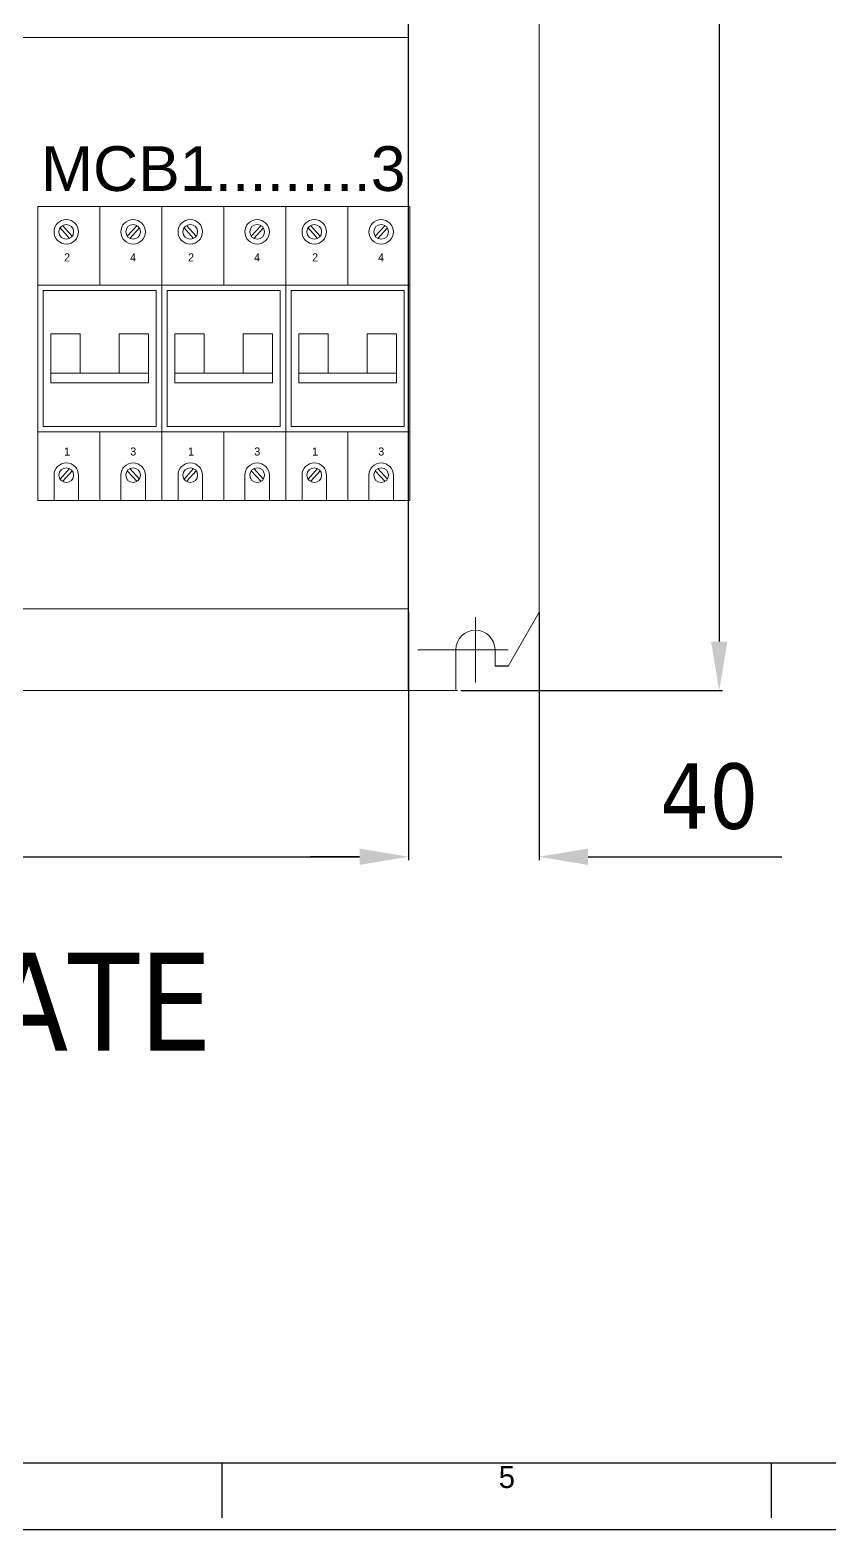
# Model space of a CAD drawing. Extents: x 867151 to 1787449, y -2071112 to -1028603.
# Drawn here: x 871446 to 871690.9, y -1033017.3 to -1032558.1 of the extents above; entities that cross this region are included whole.
import ezdxf
from ezdxf.enums import TextEntityAlignment as Align

# ---------------------------------------------------------------- set-up
doc = ezdxf.new("R2010")
doc.units = 0
doc.header["$LTSCALE"] = 4
doc.header["$MEASUREMENT"] = 0
doc.linetypes.add('ACAD_ISO07W100', pattern=[3.5, 0.5, -3])
doc.layers.get('0').update_dxf_attribs({"linetype": 'CONTINUOUS'})
doc.layers.get('Defpoints').update_dxf_attribs({"linetype": 'CONTINUOUS'})
doc.layers.add('BEM', color=2, linetype='CONTINUOUS')
doc.layers.add('Layer1', color=7, linetype='CONTINUOUS')
doc.layers.add('HAT', color=8, linetype='CONTINUOUS', lineweight=5)
doc.layers.add('TXT', color=3, linetype='CONTINUOUS', lineweight=25)
doc.styles.add('ARIAL', font='arial.ttf')
doc.styles.add('BZ2', font='GOTHIC.TTF')
doc.styles.add('Tahoma', font='tahoma.ttf')
doc.dimstyles.new('Standard$0', dxfattribs={"dimscale": 6, "dimtxt": 6.5, "dimasz": 3.247, "dimexe": 1.0675, "dimexo": 1.645, "dimgap": 2.272, "dimtad": 2, "dimdec": 0, "dimzin": 0, "dimdsep": 46, "dimtxsty": 'Standard', "dimcen": 1.545, "dimdle": 5, "dimadec": 0, "dimazin": 0, "dimtfac": 1, "dimtdec": 0, "dimtix": 1, "dimtmove": 0, "dimatfit": 3, "dimfxl": 1, "dimtolj": 1, "dimtzin": 0, "dimarcsym": 0})

# ---------------------------------------------------------------- blocks, each defined once
blk = doc.blocks.new('*D755')
at = {"layer": 'BEM', "color": 0, "lineweight": -2, "ltscale": 0.5, "transparency": 16777216}
for p, q in [((871092.02, -1032736.33), (871092.02, -1032812.2)), ((871562.02, -1032737.33), (871562.02, -1032812.2)), ((871107.02, -1032811.2), (871547.02, -1032811.2))]:
    blk.add_line(p, q, dxfattribs=at)
at = {"layer": 'BEM', "color": 0, "ltscale": 0.5, "transparency": 16777216}
for points in [[(871107.02, -1032808.7), (871107.02, -1032813.7), (871092.02, -1032811.2)], [(871547.02, -1032808.7), (871547.02, -1032813.7), (871562.02, -1032811.2)]]:
    blk.add_solid(points, dxfattribs=at)
at = {"layer": 'Defpoints', "color": 0, "ltscale": 0.5, "transparency": 16777216}
for p in [(871092.02, -1032735.33), (871562.02, -1032736.33), (871562.02, -1032811.2)]:
    blk.add_point(p, dxfattribs=at)
at = {"layer": 'BEM', "color": 4, "ltscale": 0.5, "transparency": 16777216, "insert": (871327.02, -1032792.79), "char_height": 20, "attachment_point": 5, "style": 'Tahoma'}
blk.add_mtext('\\A1;470', dxfattribs=at)
blk = doc.blocks.new('*D774')
at = {"layer": 'BEM', "color": 0, "lineweight": -2, "ltscale": 0.5, "transparency": 16777216}
for p, q in [((871577.52, -1032190.08), (871658.22, -1032190.08)), ((871657.22, -1032205.08), (871657.22, -1032745.33)), ((871578.02, -1032760.33), (871658.22, -1032760.33))]:
    blk.add_line(p, q, dxfattribs=at)
at = {"layer": 'BEM', "color": 0, "ltscale": 0.5, "transparency": 16777216}
for points in [[(871654.72, -1032205.08), (871659.72, -1032205.08), (871657.22, -1032190.08)], [(871654.72, -1032745.33), (871659.72, -1032745.33), (871657.22, -1032760.33)]]:
    blk.add_solid(points, dxfattribs=at)
at = {"layer": 'Defpoints', "color": 0, "ltscale": 0.5, "transparency": 16777216}
for p in [(871576.52, -1032190.08), (871577.02, -1032760.33), (871657.22, -1032760.33)]:
    blk.add_point(p, dxfattribs=at)
at = {"layer": 'BEM', "color": 4, "ltscale": 0.5, "transparency": 16777216, "insert": (871638.81, -1032475.21), "char_height": 20, "attachment_point": 5, "rotation": 90, "style": 'Tahoma'}
blk.add_mtext('\\A1;570', dxfattribs=at)
blk = doc.blocks.new('*D764')
at = {"layer": 'BEM', "color": 0, "lineweight": -2, "ltscale": 0.5, "transparency": 16777216}
for p, q in [((871562.02, -1032736.33), (871562.02, -1032812.2)), ((871602.02, -1032736.33), (871602.02, -1032812.2)), ((871547.02, -1032811.2), (871532.02, -1032811.2)), ((871617.02, -1032811.2), (871676.4, -1032811.2))]:
    blk.add_line(p, q, dxfattribs=at)
at = {"layer": 'BEM', "color": 0, "ltscale": 0.5, "transparency": 16777216}
for points in [[(871547.02, -1032808.7), (871547.02, -1032813.7), (871562.02, -1032811.2)], [(871617.02, -1032808.7), (871617.02, -1032813.7), (871602.02, -1032811.2)]]:
    blk.add_solid(points, dxfattribs=at)
at = {"layer": 'Defpoints', "color": 0, "ltscale": 0.5, "transparency": 16777216}
for p in [(871562.02, -1032735.33), (871602.02, -1032735.33), (871602.02, -1032811.2)]:
    blk.add_point(p, dxfattribs=at)
at = {"layer": 'BEM', "color": 4, "ltscale": 0.5, "transparency": 16777216, "insert": (871654.21, -1032792.8), "char_height": 20, "attachment_point": 5, "style": 'Tahoma'}
blk.add_mtext('\\A1;40', dxfattribs=at)
blk = doc.blocks.new('A$C6B62724C')
at = {"layer": 'HAT'}
for p, q in [((19, 66), (19, 90)), ((9.77, 80.25), (6.85, 83.46)), ((10.54, 80.88), (7.56, 84.16)), ((27.46, 80.88), (30.44, 84.16)), ((28.23, 80.25), (31.15, 83.46)), ((0, 65.94), (38, 65.94)), ((4, 51), (13, 51)), ((25, 51), (34, 51)), ((4, 39), (34, 39)), ((13, 36), (4, 36)), ((13, 36), (25, 36)), ((25, 36), (34, 36)), ((0, 21), (38, 21)), ((19, 0), (19, 21)), ((9.77, 9.75), (6.85, 6.54)), ((28.23, 9.75), (31.15, 6.54)), ((5, 7.75), (5, 0)), ((10.54, 9.12), (7.56, 5.84)), ((12.5, 7.75), (12.5, 0)), ((25.5, 7.75), (25.5, 0)), ((27.46, 9.12), (30.44, 5.84)), ((33, 7.75), (33, 0))]:
    blk.add_line(p, q, dxfattribs=at)
for points in [[(0, 0), (38, 0), (38, 90), (0, 90)], [(0, 90), (38, 90), (38, 0), (0, 0)], [(1.7, 22.7), (1.7, 64.3), (36.3, 64.3), (36.3, 22.7)]]:
    blk.add_lwpolyline(points, close=True, dxfattribs=at)
for points in [[(4, 51), (4, 36)], [(13, 51), (13, 39)], [(25, 39), (25, 51)], [(34, 36), (34, 51)]]:
    blk.add_lwpolyline(points, dxfattribs=at)
for centre, radius in [((8.75, 82.25), 3.75), ((8.75, 82.25), 2.25), ((29.25, 82.25), 3.75), ((29.25, 82.25), 2.25), ((8.75, 7.75), 2.25), ((29.25, 7.75), 2.25)]:
    blk.add_circle(centre, radius, dxfattribs=at)
for centre in [(8.75, 7.75), (29.25, 7.75)]:
    blk.add_arc(centre, 3.75, 0, 180, dxfattribs=at)
at = {"color": 2, "char_height": 2.45, "attachment_point": 5}
for s, insert in [('2', (9, 74.43)), ('4', (29.23, 74.43)), ('1', (9, 14.98)), ('3', (29.29, 14.98))]:
    blk.add_mtext(s, dxfattribs=dict(at, insert=insert))

msp = doc.modelspace()

# ---------------------------------------------------------------- linework, layer by layer
msp.add_line((871562.02, -1032760.33), (871562.02, -1032190.08))
at = {"linetype": 'ByBlock', "lineweight": 18, "ltscale": 5}
for p, q in [((871602.02, -1032214.08), (871602.02, -1032749.33)), ((871602.02, -1032224.33), (871602.02, -1032736.33)), ((871092.02, -1032560.33), (871562.02, -1032560.33)), ((871092.02, -1032735.33), (871562.02, -1032735.33)), ((871077.52, -1032760.33), (871577.02, -1032760.33))]:
    msp.add_line(p, q, dxfattribs=at)
at = {"lineweight": 18, "ltscale": 5}
for p, q in [((871592.52, -1032752.83), (871602.02, -1032736.33)), ((871582.52, -1032737.83), (871582.52, -1032757.83)), ((871564.9, -1032747.83), (871592.52, -1032747.83)), ((871576.52, -1032747.83), (871576.52, -1032760.33)), ((871588.52, -1032747.83), (871588.52, -1032752.83)), ((871077.52, -1032760.33), (871576.52, -1032760.33))]:
    msp.add_line(p, q, dxfattribs=at)
at = {"linetype": 'ACAD_ISO07W100', "ltscale": 3}
msp.add_line((871592.52, -1032752.83), (871588.52, -1032752.83), dxfattribs=at)
at = {"lineweight": 18, "ltscale": 5}
msp.add_arc((871582.52, -1032747.83), 6, 0, 180, dxfattribs=at)
at = {"layer": 'Layer1'}
for p, q in [((870831.2, -1032996.74), (872178.33, -1032996.74)), ((871504.76, -1032996.74), (871504.76, -1033013.58)), ((871673.16, -1032996.74), (871673.16, -1033013.58))]:
    msp.add_line(p, q, dxfattribs=at)
msp.add_lwpolyline([(870803.57, -1032041.6), (872200.95, -1032041.6), (872200.95, -1033017.32), (870803.57, -1033017.32)], close=True, dxfattribs=at)

# ---------------------------------------------------------------- block references
for p in [(871448.38, -1032702.12), (871486.38, -1032702.12), (871524.38, -1032702.12)]:
    msp.add_blockref('A$C6B62724C', p)

# ---------------------------------------------------------------- texts
at = {"insert": (871343.16, -1032855.88), "char_height": 30, "width": 595, "attachment_point": 5, "style": 'Tahoma'}
msp.add_mtext('MOUNTING PLATE', dxfattribs=at)
at = {"layer": 'Layer1', "style": 'BZ2'}
msp.add_text('5', height=6.74, dxfattribs=at).set_placement((871592.16, -1033001.15), align=Align.MIDDLE)
at = {"layer": 'TXT', "style": 'ARIAL'}
msp.add_text('MCB1.........3', height=13.7093, dxfattribs=at).set_placement((871449.38, -1032607.36))

# ---------------------------------------------------------------- dimensions: what is measured, and where the dimension line sits
at = {"layer": 'BEM', "ltscale": 0.5}
dim = msp.add_linear_dim(base=(871657.22, -1032760.33), p1=(871576.52, -1032190.08), p2=(871577.02, -1032760.33), angle=90, dimstyle='Standard$0', override={"dimscale": 1, "dimtxt": 20, "dimasz": 15, "dimexe": 1, "dimexo": 1, "dimgap": 8, "dimtad": 1, "dimtxsty": 'Tahoma', "dimcen": 0.09, "dimdle": 0, "dimclrt": 4, "dimtdec": 1, "dimtix": 0, "dimtofl": 0}, dxfattribs=at)
dim.commit()
dim.dimension.update_dxf_attribs({"geometry": '*D774', "text_midpoint": (871657.22, -1032475.21), "dimtype": 160})
for base, p1, p2, picture, middle in [((871562.02, -1032811.2), (871092.02, -1032735.33), (871562.02, -1032736.33), '*D755', (871327.02, -1032792.79)), ((871602.02, -1032811.2), (871562.02, -1032735.33), (871602.02, -1032735.33), '*D764', (871654.21, -1032792.8))]:
    dim = msp.add_linear_dim(base=base, p1=p1, p2=p2, dimstyle='Standard$0', override={"dimscale": 1, "dimtxt": 20, "dimasz": 15, "dimexe": 1, "dimexo": 1, "dimgap": 8, "dimtad": 1, "dimtxsty": 'Tahoma', "dimcen": 0.09, "dimdle": 0, "dimclrt": 4, "dimtdec": 1, "dimtix": 0, "dimtofl": 0}, dxfattribs=at)
    dim.commit()
    dim.dimension.update_dxf_attribs({"geometry": picture, "text_midpoint": middle})

doc.saveas('drawing.dxf')
